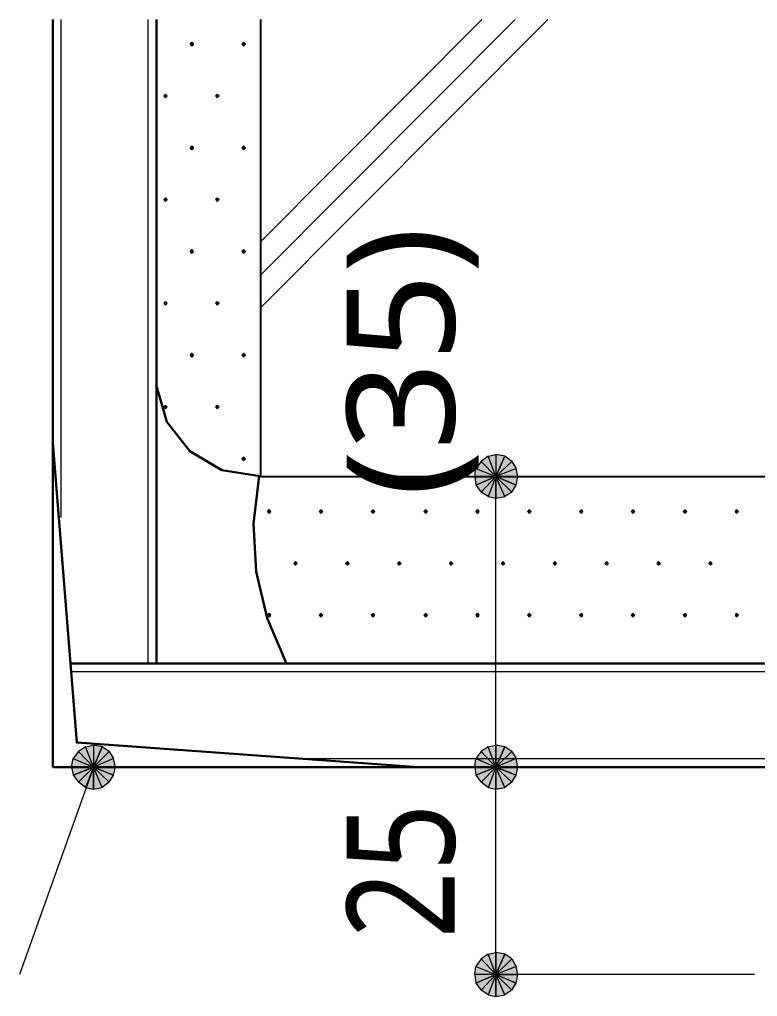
# Model space of a CAD drawing. Header units: millimetres. Extents: x 0 to 420, y 0 to 297.
# Drawn here: x 119.78 to 137.55, y 247.04 to 270.57 of the extents above; entities that cross this region are included whole.
import ezdxf
from ezdxf.enums import TextEntityAlignment as Align

# ---------------------------------------------------------------- set-up
doc = ezdxf.new("R2010")
doc.units = ezdxf.units.MM
doc.styles.add('kst32b', font='NotoSansJP-Variable.ttf')

msp = doc.modelspace()

# ---------------------------------------------------------------- hatches: boundary and pattern name
for points in [[(123.931, 270.023), (123.91, 270.002), (123.888, 269.981), (123.91, 269.96), (123.931, 269.938), (123.952, 269.96), (123.973, 269.981), (123.952, 270.002), (123.931, 270.023)], [(125.18, 270.023), (125.159, 270.002), (125.137, 269.981), (125.159, 269.96), (125.18, 269.938), (125.201, 269.96), (125.222, 269.981), (125.201, 270.002), (125.18, 270.023)], [(123.296, 268.774), (123.275, 268.753), (123.254, 268.732), (123.275, 268.711), (123.296, 268.69), (123.317, 268.711), (123.338, 268.732), (123.317, 268.753), (123.296, 268.774)], [(124.545, 268.774), (124.524, 268.753), (124.502, 268.732), (124.524, 268.711), (124.545, 268.69), (124.566, 268.711), (124.587, 268.732), (124.566, 268.753), (124.545, 268.774)], [(123.931, 267.525), (123.91, 267.504), (123.888, 267.483), (123.91, 267.462), (123.931, 267.441), (123.952, 267.462), (123.973, 267.483), (123.952, 267.504), (123.931, 267.525)], [(125.18, 267.525), (125.159, 267.504), (125.137, 267.483), (125.159, 267.462), (125.18, 267.441), (125.201, 267.462), (125.222, 267.483), (125.201, 267.504), (125.18, 267.525)], [(123.296, 266.277), (123.275, 266.255), (123.254, 266.234), (123.275, 266.213), (123.296, 266.192), (123.317, 266.213), (123.338, 266.234), (123.317, 266.255), (123.296, 266.277)], [(124.545, 266.277), (124.524, 266.255), (124.502, 266.234), (124.524, 266.213), (124.545, 266.192), (124.566, 266.213), (124.587, 266.234), (124.566, 266.255), (124.545, 266.277)], [(123.931, 265.028), (123.91, 265.007), (123.888, 264.985), (123.91, 264.964), (123.931, 264.943), (123.952, 264.964), (123.973, 264.985), (123.952, 265.007), (123.931, 265.028)], [(125.18, 265.028), (125.159, 265.007), (125.137, 264.985), (125.159, 264.964), (125.18, 264.943), (125.201, 264.964), (125.222, 264.985), (125.201, 265.007), (125.18, 265.028)], [(123.296, 263.779), (123.275, 263.758), (123.254, 263.737), (123.275, 263.715), (123.296, 263.694), (123.317, 263.715), (123.338, 263.737), (123.317, 263.758), (123.296, 263.779)], [(124.545, 263.779), (124.524, 263.758), (124.502, 263.737), (124.524, 263.715), (124.545, 263.694), (124.566, 263.715), (124.587, 263.737), (124.566, 263.758), (124.545, 263.779)], [(123.931, 262.53), (123.91, 262.509), (123.888, 262.488), (123.91, 262.467), (123.931, 262.446), (123.952, 262.467), (123.973, 262.488), (123.952, 262.509), (123.931, 262.53)], [(125.18, 262.53), (125.159, 262.509), (125.137, 262.488), (125.159, 262.467), (125.18, 262.446), (125.201, 262.467), (125.222, 262.488), (125.201, 262.509), (125.18, 262.53)], [(123.296, 261.281), (123.275, 261.26), (123.254, 261.239), (123.275, 261.218), (123.296, 261.197), (123.317, 261.218), (123.338, 261.239), (123.317, 261.26), (123.296, 261.281)], [(124.545, 261.281), (124.524, 261.26), (124.502, 261.239), (124.524, 261.218), (124.545, 261.197), (124.566, 261.218), (124.587, 261.239), (124.566, 261.26), (124.545, 261.281)], [(125.18, 260.032), (125.159, 260.011), (125.137, 259.99), (125.159, 259.969), (125.18, 259.948), (125.201, 259.969), (125.222, 259.99), (125.201, 260.011), (125.18, 260.032)], [(131.741, 259.355), (131.784, 259.567), (131.254, 259.567), (131.741, 259.355)], [(125.794, 258.762), (125.772, 258.741), (125.751, 258.72), (125.772, 258.699), (125.794, 258.678), (125.815, 258.699), (125.836, 258.72), (125.815, 258.741), (125.794, 258.762)], [(127.042, 258.762), (127.021, 258.741), (127, 258.72), (127.021, 258.699), (127.042, 258.678), (127.063, 258.699), (127.085, 258.72), (127.063, 258.741), (127.042, 258.762)], [(128.291, 258.762), (128.27, 258.741), (128.249, 258.72), (128.27, 258.699), (128.291, 258.678), (128.312, 258.699), (128.334, 258.72), (128.312, 258.741), (128.291, 258.762)], [(129.561, 258.762), (129.54, 258.741), (129.519, 258.72), (129.54, 258.699), (129.561, 258.678), (129.582, 258.699), (129.604, 258.72), (129.582, 258.741), (129.561, 258.762)], [(130.81, 258.762), (130.789, 258.741), (130.768, 258.72), (130.789, 258.699), (130.81, 258.678), (130.831, 258.699), (130.852, 258.72), (130.831, 258.741), (130.81, 258.762)], [(132.059, 258.762), (132.038, 258.741), (132.017, 258.72), (132.038, 258.699), (132.059, 258.678), (132.08, 258.699), (132.101, 258.72), (132.08, 258.741), (132.059, 258.762)], [(133.308, 258.762), (133.287, 258.741), (133.265, 258.72), (133.287, 258.699), (133.308, 258.678), (133.329, 258.699), (133.35, 258.72), (133.329, 258.741), (133.308, 258.762)], [(134.557, 258.762), (134.535, 258.741), (134.514, 258.72), (134.535, 258.699), (134.557, 258.678), (134.578, 258.699), (134.599, 258.72), (134.578, 258.741), (134.557, 258.762)], [(135.805, 258.762), (135.784, 258.741), (135.763, 258.72), (135.784, 258.699), (135.805, 258.678), (135.827, 258.699), (135.848, 258.72), (135.827, 258.741), (135.805, 258.762)], [(137.054, 258.762), (137.033, 258.741), (137.012, 258.72), (137.033, 258.699), (137.054, 258.678), (137.075, 258.699), (137.096, 258.72), (137.075, 258.741), (137.054, 258.762)], [(126.429, 257.514), (126.407, 257.492), (126.386, 257.471), (126.407, 257.45), (126.429, 257.429), (126.45, 257.45), (126.471, 257.471), (126.45, 257.492), (126.429, 257.514)], [(127.677, 257.514), (127.656, 257.492), (127.635, 257.471), (127.656, 257.45), (127.677, 257.429), (127.699, 257.45), (127.72, 257.471), (127.699, 257.492), (127.677, 257.514)], [(128.926, 257.514), (128.905, 257.492), (128.884, 257.471), (128.905, 257.45), (128.926, 257.429), (128.947, 257.45), (128.969, 257.471), (128.947, 257.492), (128.926, 257.514)], [(130.175, 257.514), (130.154, 257.492), (130.133, 257.471), (130.154, 257.45), (130.175, 257.429), (130.196, 257.45), (130.217, 257.471), (130.196, 257.492), (130.175, 257.514)], [(131.424, 257.514), (131.403, 257.492), (131.382, 257.471), (131.403, 257.45), (131.424, 257.429), (131.445, 257.45), (131.466, 257.471), (131.445, 257.492), (131.424, 257.514)], [(132.673, 257.514), (132.652, 257.492), (132.63, 257.471), (132.652, 257.45), (132.673, 257.429), (132.694, 257.45), (132.715, 257.471), (132.694, 257.492), (132.673, 257.514)], [(133.921, 257.514), (133.9, 257.492), (133.879, 257.471), (133.9, 257.45), (133.921, 257.429), (133.943, 257.45), (133.964, 257.471), (133.943, 257.492), (133.921, 257.514)], [(135.17, 257.514), (135.149, 257.492), (135.128, 257.471), (135.149, 257.45), (135.17, 257.429), (135.192, 257.45), (135.213, 257.471), (135.192, 257.492), (135.17, 257.514)], [(136.419, 257.514), (136.398, 257.492), (136.377, 257.471), (136.398, 257.45), (136.419, 257.429), (136.44, 257.45), (136.462, 257.471), (136.44, 257.492), (136.419, 257.514)], [(125.794, 256.265), (125.772, 256.244), (125.751, 256.222), (125.772, 256.201), (125.794, 256.18), (125.815, 256.201), (125.836, 256.222), (125.815, 256.244), (125.794, 256.265)], [(127.042, 256.265), (127.021, 256.244), (127, 256.222), (127.021, 256.201), (127.042, 256.18), (127.063, 256.201), (127.085, 256.222), (127.063, 256.244), (127.042, 256.265)], [(128.291, 256.265), (128.27, 256.244), (128.249, 256.222), (128.27, 256.201), (128.291, 256.18), (128.312, 256.201), (128.334, 256.222), (128.312, 256.244), (128.291, 256.265)], [(129.561, 256.265), (129.54, 256.244), (129.519, 256.222), (129.54, 256.201), (129.561, 256.18), (129.582, 256.201), (129.604, 256.222), (129.582, 256.244), (129.561, 256.265)], [(130.81, 256.265), (130.789, 256.244), (130.768, 256.222), (130.789, 256.201), (130.81, 256.18), (130.831, 256.201), (130.852, 256.222), (130.831, 256.244), (130.81, 256.265)], [(132.059, 256.265), (132.038, 256.244), (132.017, 256.222), (132.038, 256.201), (132.059, 256.18), (132.08, 256.201), (132.101, 256.222), (132.08, 256.244), (132.059, 256.265)], [(133.308, 256.265), (133.287, 256.244), (133.265, 256.222), (133.287, 256.201), (133.308, 256.18), (133.329, 256.201), (133.35, 256.222), (133.329, 256.244), (133.308, 256.265)], [(134.557, 256.265), (134.535, 256.244), (134.514, 256.222), (134.535, 256.201), (134.557, 256.18), (134.578, 256.201), (134.599, 256.222), (134.578, 256.244), (134.557, 256.265)], [(135.805, 256.265), (135.784, 256.244), (135.763, 256.222), (135.784, 256.201), (135.805, 256.18), (135.827, 256.201), (135.848, 256.222), (135.827, 256.244), (135.805, 256.265)], [(137.054, 256.265), (137.033, 256.244), (137.012, 256.222), (137.033, 256.201), (137.054, 256.18), (137.075, 256.201), (137.096, 256.222), (137.075, 256.244), (137.054, 256.265)], [(122.047, 252.37), (122.089, 252.561), (121.56, 252.561), (122.047, 252.37)], [(131.741, 252.37), (131.784, 252.561), (131.254, 252.561), (131.741, 252.37)], [(131.741, 247.354), (131.784, 247.565), (131.254, 247.565), (131.741, 247.354)]]:
    msp.add_hatch(color=7).paths.add_polyline_path(points)
h = msp.add_hatch(color=7)
h.paths.add_polyline_path([(131.466, 260.054), (131.254, 260.096), (131.254, 259.567), (131.466, 260.054)])
h.paths.add_polyline_path([(131.254, 260.096), (131.254, 259.567), (131.064, 260.054), (131.254, 260.096)])
h.paths.add_polyline_path([(131.254, 259.567), (131.064, 260.054), (130.895, 259.927), (131.254, 259.567)])
h = msp.add_hatch(color=7)
h.paths.add_polyline_path([(130.895, 259.927), (130.768, 259.757), (131.254, 259.567), (130.895, 259.927)])
h.paths.add_polyline_path([(130.768, 259.757), (131.254, 259.567), (130.746, 259.567), (130.768, 259.757)])
h.paths.add_polyline_path([(131.254, 259.567), (130.746, 259.567), (130.768, 259.355), (131.254, 259.567)])
h = msp.add_hatch(color=7)
h.paths.add_polyline_path([(131.784, 259.567), (131.741, 259.757), (131.254, 259.567), (131.784, 259.567)])
h.paths.add_polyline_path([(131.741, 259.757), (131.254, 259.567), (131.636, 259.927), (131.741, 259.757)])
h.paths.add_polyline_path([(131.254, 259.567), (131.636, 259.927), (131.466, 260.054), (131.254, 259.567)])
h = msp.add_hatch(color=7)
h.paths.add_polyline_path([(130.768, 259.355), (130.895, 259.186), (131.254, 259.567), (130.768, 259.355)])
h.paths.add_polyline_path([(130.895, 259.186), (131.254, 259.567), (131.064, 259.08), (130.895, 259.186)])
h.paths.add_polyline_path([(131.254, 259.567), (131.064, 259.08), (131.254, 259.038), (131.254, 259.567)])
h = msp.add_hatch(color=7)
h.paths.add_polyline_path([(131.254, 259.038), (131.466, 259.08), (131.254, 259.567), (131.254, 259.038)])
h.paths.add_polyline_path([(131.466, 259.08), (131.254, 259.567), (131.636, 259.186), (131.466, 259.08)])
h.paths.add_polyline_path([(131.254, 259.567), (131.636, 259.186), (131.741, 259.355), (131.254, 259.567)])
h = msp.add_hatch(color=7)
h.paths.add_polyline_path([(121.772, 253.047), (121.56, 253.09), (121.56, 252.561), (121.772, 253.047)])
h.paths.add_polyline_path([(121.56, 253.09), (121.56, 252.561), (121.37, 253.047), (121.56, 253.09)])
h.paths.add_polyline_path([(121.56, 252.561), (121.37, 253.047), (121.2, 252.942), (121.56, 252.561)])
h = msp.add_hatch(color=7)
h.paths.add_polyline_path([(122.089, 252.561), (122.047, 252.772), (121.56, 252.561), (122.089, 252.561)])
h.paths.add_polyline_path([(122.047, 252.772), (121.56, 252.561), (121.941, 252.942), (122.047, 252.772)])
h.paths.add_polyline_path([(121.56, 252.561), (121.941, 252.942), (121.772, 253.047), (121.56, 252.561)])
h = msp.add_hatch(color=7)
h.paths.add_polyline_path([(131.466, 253.047), (131.254, 253.09), (131.254, 252.561), (131.466, 253.047)])
h.paths.add_polyline_path([(131.254, 253.09), (131.254, 252.561), (131.064, 253.047), (131.254, 253.09)])
h.paths.add_polyline_path([(131.254, 252.561), (131.064, 253.047), (130.895, 252.942), (131.254, 252.561)])
h = msp.add_hatch(color=7)
h.paths.add_polyline_path([(131.784, 252.561), (131.741, 252.772), (131.254, 252.561), (131.784, 252.561)])
h.paths.add_polyline_path([(131.741, 252.772), (131.254, 252.561), (131.636, 252.942), (131.741, 252.772)])
h.paths.add_polyline_path([(131.254, 252.561), (131.636, 252.942), (131.466, 253.047), (131.254, 252.561)])
h = msp.add_hatch(color=7)
h.paths.add_polyline_path([(121.2, 252.942), (121.073, 252.772), (121.56, 252.561), (121.2, 252.942)])
h.paths.add_polyline_path([(121.073, 252.772), (121.56, 252.561), (121.031, 252.561), (121.073, 252.772)])
h.paths.add_polyline_path([(121.56, 252.561), (121.031, 252.561), (121.073, 252.37), (121.56, 252.561)])
h = msp.add_hatch(color=7)
h.paths.add_polyline_path([(130.895, 252.942), (130.768, 252.772), (131.254, 252.561), (130.895, 252.942)])
h.paths.add_polyline_path([(130.768, 252.772), (131.254, 252.561), (130.746, 252.561), (130.768, 252.772)])
h.paths.add_polyline_path([(131.254, 252.561), (130.746, 252.561), (130.768, 252.37), (131.254, 252.561)])
h = msp.add_hatch(color=7)
h.paths.add_polyline_path([(121.073, 252.37), (121.2, 252.201), (121.56, 252.561), (121.073, 252.37)])
h.paths.add_polyline_path([(121.2, 252.201), (121.56, 252.561), (121.37, 252.074), (121.2, 252.201)])
h.paths.add_polyline_path([(121.56, 252.561), (121.37, 252.074), (121.56, 252.031), (121.56, 252.561)])
h = msp.add_hatch(color=7)
h.paths.add_polyline_path([(121.56, 252.031), (121.772, 252.074), (121.56, 252.561), (121.56, 252.031)])
h.paths.add_polyline_path([(121.772, 252.074), (121.56, 252.561), (121.941, 252.201), (121.772, 252.074)])
h.paths.add_polyline_path([(121.56, 252.561), (121.941, 252.201), (122.047, 252.37), (121.56, 252.561)])
h = msp.add_hatch(color=7)
h.paths.add_polyline_path([(130.768, 252.37), (130.895, 252.201), (131.254, 252.561), (130.768, 252.37)])
h.paths.add_polyline_path([(130.895, 252.201), (131.254, 252.561), (131.064, 252.074), (130.895, 252.201)])
h.paths.add_polyline_path([(131.254, 252.561), (131.064, 252.074), (131.254, 252.031), (131.254, 252.561)])
h = msp.add_hatch(color=7)
h.paths.add_polyline_path([(131.254, 252.031), (131.466, 252.074), (131.254, 252.561), (131.254, 252.031)])
h.paths.add_polyline_path([(131.466, 252.074), (131.254, 252.561), (131.636, 252.201), (131.466, 252.074)])
h.paths.add_polyline_path([(131.254, 252.561), (131.636, 252.201), (131.741, 252.37), (131.254, 252.561)])
h = msp.add_hatch(color=7)
h.paths.add_polyline_path([(131.466, 248.052), (131.254, 248.095), (131.254, 247.565), (131.466, 248.052)])
h.paths.add_polyline_path([(131.254, 248.095), (131.254, 247.565), (131.064, 248.052), (131.254, 248.095)])
h.paths.add_polyline_path([(131.254, 247.565), (131.064, 248.052), (130.895, 247.946), (131.254, 247.565)])
h = msp.add_hatch(color=7)
h.paths.add_polyline_path([(130.895, 247.946), (130.768, 247.756), (131.254, 247.565), (130.895, 247.946)])
h.paths.add_polyline_path([(130.768, 247.756), (131.254, 247.565), (130.746, 247.565), (130.768, 247.756)])
h.paths.add_polyline_path([(131.254, 247.565), (130.746, 247.565), (130.768, 247.354), (131.254, 247.565)])
h = msp.add_hatch(color=7)
h.paths.add_polyline_path([(131.784, 247.565), (131.741, 247.756), (131.254, 247.565), (131.784, 247.565)])
h.paths.add_polyline_path([(131.741, 247.756), (131.254, 247.565), (131.636, 247.946), (131.741, 247.756)])
h.paths.add_polyline_path([(131.254, 247.565), (131.636, 247.946), (131.466, 248.052), (131.254, 247.565)])
h = msp.add_hatch(color=7)
h.paths.add_polyline_path([(130.768, 247.354), (130.895, 247.184), (131.254, 247.565), (130.768, 247.354)])
h.paths.add_polyline_path([(130.895, 247.184), (131.254, 247.565), (131.064, 247.079), (130.895, 247.184)])
h.paths.add_polyline_path([(131.254, 247.565), (131.064, 247.079), (131.254, 247.036), (131.254, 247.565)])
h = msp.add_hatch(color=7)
h.paths.add_polyline_path([(131.254, 247.036), (131.466, 247.079), (131.254, 247.565), (131.254, 247.036)])
h.paths.add_polyline_path([(131.466, 247.079), (131.254, 247.565), (131.636, 247.184), (131.466, 247.079)])
h.paths.add_polyline_path([(131.254, 247.565), (131.636, 247.184), (131.741, 247.354), (131.254, 247.565)])

# ---------------------------------------------------------------- linework, layer by layer
at = {"lineweight": 30}
for points in [[(120.587, 270.573), (120.587, 252.561)], [(123.084, 270.573), (123.084, 255.058)], [(123.073, 261.776), (123.331, 260.882), (123.884, 260.173), (124.657, 259.713), (125.576, 259.568)], [(120.587, 260.371), (121.158, 253.153), (129.392, 252.561)], [(125.552, 259.583), (125.416, 258.426), (125.48, 257.273), (125.743, 256.147), (126.2, 255.076)], [(121.031, 255.058), (144.187, 255.058)], [(120.587, 252.561), (146.198, 252.561)]]:
    msp.add_lwpolyline(points, dxfattribs=at)
at = {"lineweight": 13}
for points in [[(120.777, 270.573), (120.777, 258.572)], [(122.873, 270.573), (122.873, 255.058)], [(125.582, 263.631), (132.503, 270.573)], [(125.582, 264.414), (131.72, 270.573)], [(125.582, 265.218), (130.916, 270.573)], [(131.254, 247.565), (131.254, 252.561), (131.254, 259.567)], [(121.052, 254.868), (144.187, 254.868)], [(121.56, 252.561), (119.782, 247.565)], [(126.577, 252.772), (144.187, 252.772)], [(137.478, 247.565), (131.254, 247.565)]]:
    msp.add_lwpolyline(points, dxfattribs=at)
at = {"lineweight": 25}
for points in [[(125.582, 270.573), (125.582, 259.567)], [(125.582, 259.567), (159.173, 259.567)]]:
    msp.add_lwpolyline(points, dxfattribs=at)
at = {"lineweight": 0}
for points in [[(123.931, 270.023), (123.91, 270.002), (123.888, 269.981), (123.91, 269.96), (123.931, 269.938), (123.952, 269.96), (123.973, 269.981), (123.952, 270.002)], [(125.18, 270.023), (125.159, 270.002), (125.137, 269.981), (125.159, 269.96), (125.18, 269.938), (125.201, 269.96), (125.222, 269.981), (125.201, 270.002)], [(123.296, 268.774), (123.275, 268.753), (123.254, 268.732), (123.275, 268.711), (123.296, 268.69), (123.317, 268.711), (123.338, 268.732), (123.317, 268.753)], [(124.545, 268.774), (124.524, 268.753), (124.502, 268.732), (124.524, 268.711), (124.545, 268.69), (124.566, 268.711), (124.587, 268.732), (124.566, 268.753)], [(123.931, 267.525), (123.91, 267.504), (123.888, 267.483), (123.91, 267.462), (123.931, 267.441), (123.952, 267.462), (123.973, 267.483), (123.952, 267.504)], [(125.18, 267.525), (125.159, 267.504), (125.137, 267.483), (125.159, 267.462), (125.18, 267.441), (125.201, 267.462), (125.222, 267.483), (125.201, 267.504)], [(123.296, 266.277), (123.275, 266.255), (123.254, 266.234), (123.275, 266.213), (123.296, 266.192), (123.317, 266.213), (123.338, 266.234), (123.317, 266.255)], [(124.545, 266.277), (124.524, 266.255), (124.502, 266.234), (124.524, 266.213), (124.545, 266.192), (124.566, 266.213), (124.587, 266.234), (124.566, 266.255)], [(123.931, 265.028), (123.91, 265.007), (123.888, 264.985), (123.91, 264.964), (123.931, 264.943), (123.952, 264.964), (123.973, 264.985), (123.952, 265.007)], [(125.18, 265.028), (125.159, 265.007), (125.137, 264.985), (125.159, 264.964), (125.18, 264.943), (125.201, 264.964), (125.222, 264.985), (125.201, 265.007)], [(123.296, 263.779), (123.275, 263.758), (123.254, 263.737), (123.275, 263.715), (123.296, 263.694), (123.317, 263.715), (123.338, 263.737), (123.317, 263.758)], [(124.545, 263.779), (124.524, 263.758), (124.502, 263.737), (124.524, 263.715), (124.545, 263.694), (124.566, 263.715), (124.587, 263.737), (124.566, 263.758)], [(123.931, 262.53), (123.91, 262.509), (123.888, 262.488), (123.91, 262.467), (123.931, 262.446), (123.952, 262.467), (123.973, 262.488), (123.952, 262.509)], [(125.18, 262.53), (125.159, 262.509), (125.137, 262.488), (125.159, 262.467), (125.18, 262.446), (125.201, 262.467), (125.222, 262.488), (125.201, 262.509)], [(123.296, 261.281), (123.275, 261.26), (123.254, 261.239), (123.275, 261.218), (123.296, 261.197), (123.317, 261.218), (123.338, 261.239), (123.317, 261.26)], [(124.545, 261.281), (124.524, 261.26), (124.502, 261.239), (124.524, 261.218), (124.545, 261.197), (124.566, 261.218), (124.587, 261.239), (124.566, 261.26)], [(131.254, 260.096), (131.254, 259.567), (131.064, 260.054)], [(131.466, 260.054), (131.254, 260.096), (131.254, 259.567)], [(125.18, 260.032), (125.159, 260.011), (125.137, 259.99), (125.159, 259.969), (125.18, 259.948), (125.201, 259.969), (125.222, 259.99), (125.201, 260.011)], [(130.895, 259.927), (130.768, 259.757), (131.254, 259.567)], [(131.254, 259.567), (131.064, 260.054), (130.895, 259.927)], [(131.254, 259.567), (131.636, 259.927), (131.466, 260.054)], [(131.741, 259.757), (131.254, 259.567), (131.636, 259.927)], [(130.768, 259.757), (131.254, 259.567), (130.746, 259.567)], [(131.784, 259.567), (131.741, 259.757), (131.254, 259.567)], [(131.254, 259.567), (130.746, 259.567), (130.768, 259.355)], [(130.768, 259.355), (130.895, 259.186), (131.254, 259.567)], [(130.895, 259.186), (131.254, 259.567), (131.064, 259.08)], [(131.254, 259.567), (131.064, 259.08), (131.254, 259.038)], [(131.254, 259.038), (131.466, 259.08), (131.254, 259.567)], [(131.466, 259.08), (131.254, 259.567), (131.636, 259.186)], [(131.254, 259.567), (131.636, 259.186), (131.741, 259.355)], [(131.741, 259.355), (131.784, 259.567), (131.254, 259.567)], [(125.794, 258.762), (125.772, 258.741), (125.751, 258.72), (125.772, 258.699), (125.794, 258.678), (125.815, 258.699), (125.836, 258.72), (125.815, 258.741)], [(127.042, 258.762), (127.021, 258.741), (127, 258.72), (127.021, 258.699), (127.042, 258.678), (127.063, 258.699), (127.085, 258.72), (127.063, 258.741)], [(128.291, 258.762), (128.27, 258.741), (128.249, 258.72), (128.27, 258.699), (128.291, 258.678), (128.312, 258.699), (128.334, 258.72), (128.312, 258.741)], [(129.561, 258.762), (129.54, 258.741), (129.519, 258.72), (129.54, 258.699), (129.561, 258.678), (129.582, 258.699), (129.604, 258.72), (129.582, 258.741)], [(130.81, 258.762), (130.789, 258.741), (130.768, 258.72), (130.789, 258.699), (130.81, 258.678), (130.831, 258.699), (130.852, 258.72), (130.831, 258.741)], [(132.059, 258.762), (132.038, 258.741), (132.017, 258.72), (132.038, 258.699), (132.059, 258.678), (132.08, 258.699), (132.101, 258.72), (132.08, 258.741)], [(133.308, 258.762), (133.287, 258.741), (133.265, 258.72), (133.287, 258.699), (133.308, 258.678), (133.329, 258.699), (133.35, 258.72), (133.329, 258.741)], [(134.557, 258.762), (134.535, 258.741), (134.514, 258.72), (134.535, 258.699), (134.557, 258.678), (134.578, 258.699), (134.599, 258.72), (134.578, 258.741)], [(135.805, 258.762), (135.784, 258.741), (135.763, 258.72), (135.784, 258.699), (135.805, 258.678), (135.827, 258.699), (135.848, 258.72), (135.827, 258.741)], [(137.054, 258.762), (137.033, 258.741), (137.012, 258.72), (137.033, 258.699), (137.054, 258.678), (137.075, 258.699), (137.096, 258.72), (137.075, 258.741)], [(126.429, 257.514), (126.407, 257.492), (126.386, 257.471), (126.407, 257.45), (126.429, 257.429), (126.45, 257.45), (126.471, 257.471), (126.45, 257.492)], [(127.677, 257.514), (127.656, 257.492), (127.635, 257.471), (127.656, 257.45), (127.677, 257.429), (127.699, 257.45), (127.72, 257.471), (127.699, 257.492)], [(128.926, 257.514), (128.905, 257.492), (128.884, 257.471), (128.905, 257.45), (128.926, 257.429), (128.947, 257.45), (128.969, 257.471), (128.947, 257.492)], [(130.175, 257.514), (130.154, 257.492), (130.133, 257.471), (130.154, 257.45), (130.175, 257.429), (130.196, 257.45), (130.217, 257.471), (130.196, 257.492)], [(131.424, 257.514), (131.403, 257.492), (131.382, 257.471), (131.403, 257.45), (131.424, 257.429), (131.445, 257.45), (131.466, 257.471), (131.445, 257.492)], [(132.673, 257.514), (132.652, 257.492), (132.63, 257.471), (132.652, 257.45), (132.673, 257.429), (132.694, 257.45), (132.715, 257.471), (132.694, 257.492)], [(133.921, 257.514), (133.9, 257.492), (133.879, 257.471), (133.9, 257.45), (133.921, 257.429), (133.943, 257.45), (133.964, 257.471), (133.943, 257.492)], [(135.17, 257.514), (135.149, 257.492), (135.128, 257.471), (135.149, 257.45), (135.17, 257.429), (135.192, 257.45), (135.213, 257.471), (135.192, 257.492)], [(136.419, 257.514), (136.398, 257.492), (136.377, 257.471), (136.398, 257.45), (136.419, 257.429), (136.44, 257.45), (136.462, 257.471), (136.44, 257.492)], [(125.794, 256.265), (125.772, 256.244), (125.751, 256.222), (125.772, 256.201), (125.794, 256.18), (125.815, 256.201), (125.836, 256.222), (125.815, 256.244)], [(127.042, 256.265), (127.021, 256.244), (127, 256.222), (127.021, 256.201), (127.042, 256.18), (127.063, 256.201), (127.085, 256.222), (127.063, 256.244)], [(128.291, 256.265), (128.27, 256.244), (128.249, 256.222), (128.27, 256.201), (128.291, 256.18), (128.312, 256.201), (128.334, 256.222), (128.312, 256.244)], [(129.561, 256.265), (129.54, 256.244), (129.519, 256.222), (129.54, 256.201), (129.561, 256.18), (129.582, 256.201), (129.604, 256.222), (129.582, 256.244)], [(130.81, 256.265), (130.789, 256.244), (130.768, 256.222), (130.789, 256.201), (130.81, 256.18), (130.831, 256.201), (130.852, 256.222), (130.831, 256.244)], [(132.059, 256.265), (132.038, 256.244), (132.017, 256.222), (132.038, 256.201), (132.059, 256.18), (132.08, 256.201), (132.101, 256.222), (132.08, 256.244)], [(133.308, 256.265), (133.287, 256.244), (133.265, 256.222), (133.287, 256.201), (133.308, 256.18), (133.329, 256.201), (133.35, 256.222), (133.329, 256.244)], [(134.557, 256.265), (134.535, 256.244), (134.514, 256.222), (134.535, 256.201), (134.557, 256.18), (134.578, 256.201), (134.599, 256.222), (134.578, 256.244)], [(135.805, 256.265), (135.784, 256.244), (135.763, 256.222), (135.784, 256.201), (135.805, 256.18), (135.827, 256.201), (135.848, 256.222), (135.827, 256.244)], [(137.054, 256.265), (137.033, 256.244), (137.012, 256.222), (137.033, 256.201), (137.054, 256.18), (137.075, 256.201), (137.096, 256.222), (137.075, 256.244)], [(121.56, 252.561), (121.37, 253.047), (121.2, 252.942)], [(121.56, 253.09), (121.56, 252.561), (121.37, 253.047)], [(121.772, 253.047), (121.56, 253.09), (121.56, 252.561)], [(121.56, 252.561), (121.941, 252.942), (121.772, 253.047)], [(131.254, 252.561), (131.064, 253.047), (130.895, 252.942)], [(131.254, 253.09), (131.254, 252.561), (131.064, 253.047)], [(131.466, 253.047), (131.254, 253.09), (131.254, 252.561)], [(131.254, 252.561), (131.636, 252.942), (131.466, 253.047)], [(121.2, 252.942), (121.073, 252.772), (121.56, 252.561)], [(122.047, 252.772), (121.56, 252.561), (121.941, 252.942)], [(130.895, 252.942), (130.768, 252.772), (131.254, 252.561)], [(131.741, 252.772), (131.254, 252.561), (131.636, 252.942)], [(121.073, 252.772), (121.56, 252.561), (121.031, 252.561)], [(121.56, 252.561), (121.031, 252.561), (121.073, 252.37)], [(121.073, 252.37), (121.2, 252.201), (121.56, 252.561)], [(121.2, 252.201), (121.56, 252.561), (121.37, 252.074)], [(121.56, 252.561), (121.37, 252.074), (121.56, 252.031)], [(122.089, 252.561), (122.047, 252.772), (121.56, 252.561)], [(121.56, 252.031), (121.772, 252.074), (121.56, 252.561)], [(121.772, 252.074), (121.56, 252.561), (121.941, 252.201)], [(121.56, 252.561), (121.941, 252.201), (122.047, 252.37)], [(122.047, 252.37), (122.089, 252.561), (121.56, 252.561)], [(130.768, 252.772), (131.254, 252.561), (130.746, 252.561)], [(131.254, 252.561), (130.746, 252.561), (130.768, 252.37)], [(130.768, 252.37), (130.895, 252.201), (131.254, 252.561)], [(130.895, 252.201), (131.254, 252.561), (131.064, 252.074)], [(131.254, 252.561), (131.064, 252.074), (131.254, 252.031)], [(131.784, 252.561), (131.741, 252.772), (131.254, 252.561)], [(131.254, 252.031), (131.466, 252.074), (131.254, 252.561)], [(131.466, 252.074), (131.254, 252.561), (131.636, 252.201)], [(131.254, 252.561), (131.636, 252.201), (131.741, 252.37)], [(131.741, 252.37), (131.784, 252.561), (131.254, 252.561)], [(131.254, 248.095), (131.254, 247.565), (131.064, 248.052)], [(131.466, 248.052), (131.254, 248.095), (131.254, 247.565)], [(130.895, 247.946), (130.768, 247.756), (131.254, 247.565)], [(131.254, 247.565), (131.064, 248.052), (130.895, 247.946)], [(131.254, 247.565), (131.636, 247.946), (131.466, 248.052)], [(131.741, 247.756), (131.254, 247.565), (131.636, 247.946)], [(130.768, 247.756), (131.254, 247.565), (130.746, 247.565)], [(131.784, 247.565), (131.741, 247.756), (131.254, 247.565)], [(131.254, 247.565), (130.746, 247.565), (130.768, 247.354)], [(130.768, 247.354), (130.895, 247.184), (131.254, 247.565)], [(130.895, 247.184), (131.254, 247.565), (131.064, 247.079)], [(131.254, 247.565), (131.064, 247.079), (131.254, 247.036)], [(131.254, 247.036), (131.466, 247.079), (131.254, 247.565)], [(131.466, 247.079), (131.254, 247.565), (131.636, 247.184)], [(131.254, 247.565), (131.636, 247.184), (131.741, 247.354)], [(131.741, 247.354), (131.784, 247.565), (131.254, 247.565)]]:
    msp.add_lwpolyline(points, close=True, dxfattribs=at)

# ---------------------------------------------------------------- texts
at = {"style": 'kst32b'}
for s, p, p2 in [('(35)', (130.26, 259.08), (130.26, 265.577)), ('25', (130.26, 248.433), (130.26, 251.682))]:
    msp.add_text(s, height=2.5989, dxfattribs=at).set_placement(p, p2, align=Align.FIT)

doc.saveas('drawing.dxf')
